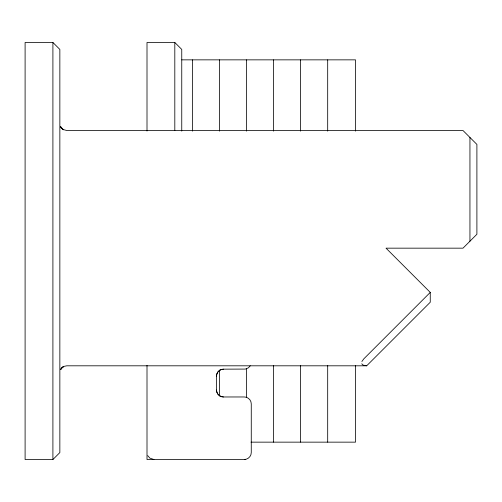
<?xml version="1.0" encoding="UTF-8"?>
<svg xmlns="http://www.w3.org/2000/svg" width="502" height="502" viewBox="0 0 502 502"><rect width="100%" height="100%" fill="white"/><g stroke="black" fill="none" stroke-linecap="round" stroke-linejoin="round"><path stroke-width="0.75" d="M147.004 365.368L147.004 459.525L244.317 459.525C248.019 459.474 251.339 456.274 251.264 452.522L251.264 403.915C251.351 400.201 248.032 396.881 244.317 396.969L223.465 396.969C219.744 397.057 216.418 393.731 216.513 390.016L216.513 376.111C216.418 372.396 219.75 369.077 223.465 369.165L245.403 369.077L248.402 367.834L250.272 365.795M216.513 376.111C216.425 372.402 219.744 369.07 223.465 369.165M361.886 361.522L363.799 358.861L430.258 292.396L386.025 248.164L463.001 248.164L476.9 234.258L476.9 144.419L463.02 130.539L66.804 130.514L63.258 129.541L60.623 126.749L61.646 128.286M60.61 369.604L62.624 367.131L61.42 368.361M61.175 368.688L60.748 369.303L61.646 368.041M52.905 459.525L59.851 452.572L59.851 49.428L52.905 42.475L25.1 42.475L25.1 459.525L52.905 459.525L52.905 42.475M61.878 367.859L64.156 366.334L66.804 365.807L366.673 365.807L430.258 302.229L430.258 292.396M62.323 367.445L63.585 366.523L62.706 367.15M244.317 459.468L245.403 459.38M181.755 131.104L181.755 49.428L174.809 42.475L147.004 42.475L147.004 131.041M181.755 59.851L355.523 59.851L355.523 131.141M251.019 442.149L355.523 442.149L355.523 365.374M223.465 396.969C219.75 397.051 216.418 393.731 216.513 390.016M366.673 365.807L362.971 365.054L361.76 363.774M153.957 459.525L149.872 458.138L147.764 455.672M62.706 129.177L63.585 129.805L62.323 128.882M61.878 128.468L62.624 129.19L61.42 127.96M60.61 126.717L61.175 127.64M469.947 137.466L469.947 241.211M327.687 59.851L327.687 131.141M327.687 365.374L327.687 442.149M300.623 59.851L300.623 131.141M300.623 365.374L300.623 442.149M273.565 59.851L273.565 131.141M273.565 365.374L273.565 442.149M246.507 59.851L246.507 131.141M246.507 368.506L246.507 397.496M219.449 59.851L219.449 131.141M219.449 370.074L219.449 395.927M192.385 59.851L192.385 131.141M174.809 42.475L174.809 130.558"/></g></svg>
